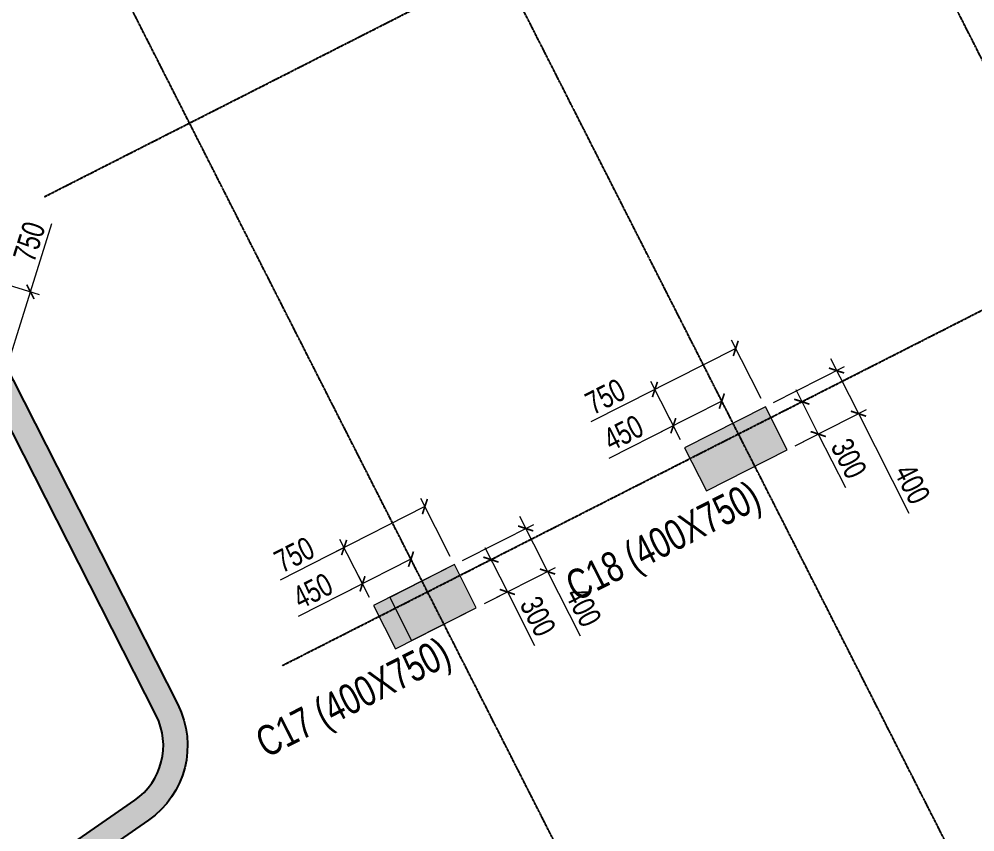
# Model space of a CAD drawing. Header units: millimetres. Extents: x 356 to 40629, y 2483 to 64847.
# Drawn here: x 16671 to 24580, y 35119 to 41845 of the extents above; entities that cross this region are included whole.
import ezdxf

# ---------------------------------------------------------------- set-up
doc = ezdxf.new("R2010")
doc.units = ezdxf.units.MM
doc.linetypes.add('ACAD_ISO10W100', pattern=[18, 12, -3, 0, -3])
doc.linetypes.add('CENTER', pattern=[50.800000000000004, 31.75, -6.349999999999999, 6.349999999999999, -6.349999999999999])
doc.layers.add('Arch-Comments', color=30, linetype='Continuous', plot=False)
for name, color, linetype, lineweight in [('S - SEC CUT', 4, 'Continuous', 13), ('S-COL HATCH', 8, 'Continuous', 0), ('S-COLUMN', 6, 'Continuous', 9), ('STR-COL-DIM', 8, 'Continuous', 18)]:
    doc.layers.add(name, color=color, linetype=linetype, lineweight=lineweight)
for name, color, linetype in [('S- Structural', 5, 'Continuous'), ('S-COLUMN NO', 6, 'Continuous'), ('S-GRID', 251, 'CENTER'), ('STR-RC WALL', 4, 'Continuous')]:
    doc.layers.add(name, color=color, linetype=linetype)
doc.styles.add('EL', font='swisscl.ttf')
doc.styles.add('Swis721 LtCn BT_14', font='swisscl.ttf', dxfattribs={"height": 2.5})
doc.dimstyles.new('S-75', dxfattribs={"dimscale": 75, "dimtxt": 2.5, "dimasz": 1.25, "dimexe": 1, "dimexo": 1, "dimgap": 0.5, "dimtad": 1, "dimdec": 0, "dimrnd": 0.0005, "dimzin": 0, "dimdsep": 46, "dimtxsty": 'EL', "dimblk": 'ARCHTICK', "dimcen": 0.09, "dimdle": 1.5, "dimclrd": 251, "dimclre": 251, "dimclrt": 3, "dimadec": 0, "dimazin": 0, "dimtfac": 1, "dimtdec": 0, "dimtofl": 0, "dimtmove": 0, "dimatfit": 3, "dimfxl": 2, "dimtolj": 1, "dimtzin": 0, "dimlwd": -1, "dimlwe": -1, "dimarcsym": 0})

# ---------------------------------------------------------------- blocks, each defined once
blk = doc.blocks.new('A$Cb8b67056')
at = {"layer": 'S- Structural', "linetype": 'Continuous', "ltscale": 150}
h = blk.add_hatch(color=9, dxfattribs=at)
h.dxf.hatch_style = 1
edge = h.paths.add_edge_path()
edge.add_line((5807.231594830751, 12100.59479809925), (2170.05579572171, 19264.10332269408))
edge.add_line((2170.05579572171, 19264.10332269408), (1489.472176007926, 26657.21466716565))
edge.add_line((1489.472176007926, 26657.21466716565), (3728.266037367285, 27794.81120231934))
edge.add_line((3728.266037367285, 27794.81120231934), (1844.377297986299, 31505.10029564239))
edge.add_arc((4340.987067278475, 32772.75153307244), 2799.99999997912, 116.9190531344876, 206.9191393834795, ccw=False)
edge.add_line((3073.339588068426, 35269.36321058869), (8021.980591766537, 37782.0216069445))
edge.add_line((8021.980591766537, 37782.0216069445), (23355.78914291039, 7582.327987978235))
edge.add_line((23355.78914289921, 7582.327987981961), (23655.87691638991, 7433.07305499725))
edge.add_line((23655.87691638991, 7433.073054999113), (8109.76406216994, 38050.89742692933))
edge.add_line((8109.76406216994, 38050.89742692933), (2982.793339550495, 35447.69261612743))
edge.add_arc((4340.987067304552, 32772.75153306313), 2999.999999995948, 116.9190531349365, 206.9191393746611)
edge.add_line((1666.048028551042, 31414.55377907679), (3459.370654888451, 27882.51621532999))
edge.add_line((3459.370654888451, 27882.51621532999), (1277.897189196199, 26774.04584700801))
edge.add_line((1277.897189196199, 26774.04584700801), (1974.396156910807, 19207.68940117582))
edge.add_line((1974.396156910807, 19207.68940117582), (5628.901432771236, 12010.05003955401))
edge.add_arc((5138.493487108498, 11761.05195355415), 550.000000000673, -55.26835309946023, 26.91857442020938, ccw=False)
edge.add_line((5451.846935074776, 11309.04574049264), (1479.811843946576, 8555.431176617743))
edge.add_arc((3783.758937876672, 5553.988275555894), 3783.758937876922, 127.5103189442116, 321.5458748085917)
edge.add_arc((10674.1225875616, -106.6734657865017), 5134.554712997532, 121.7000063388154, 139.8956220612543, ccw=False)
edge.add_arc((7482.877482585609, 3215.818111116067), 1156.476061322927, 64.75738685450551, 77.44847160495435)
edge.add_arc((10674.12506752833, -106.6764474660158), 5334.558594571288, 123.4431513525636, 130.4710645838518)
edge.add_arc((3918.060007754713, 5522.799907045438), 3649.21157276052, 334.4952862525346, 352.5911324981943)
edge.add_arc((13744.42951834202, 6402.660584609956), 6352.813823196775, 192.273054173958, 198.9020784623342)
edge.add_arc((7596.619377020747, 3548.086429560557), 808.3629911147658, 62.00510955947499, 80.20074890027598, ccw=False)
edge.add_arc((13744.22765110805, 6402.604268737137), 6152.604599122085, 149.3687673032812, 200.3614136317161, ccw=False)
edge.add_line((8450.13034113124, 9537.421173378825), (8602.986807387322, 9795.55384345539))
edge.add_line((8602.986807387322, 9795.55384345539), (8430.900085888803, 9897.466356348246))
edge.add_line((8430.900085888803, 9897.466356350109), (8279.858929049224, 9636.059023328125))
edge.add_line((8279.858929049224, 9636.059023326263), (8177.606952603907, 9463.375281302258))
edge.add_arc((13744.22765161469, 6402.604269662872), 6352.604599087477, 151.1960846543933, 161.718345873737)
edge.add_arc((20907.5512566939, 4235.684506366029), 13835.40195395883, 162.5031577640508, 163.8354996245798)
edge.add_arc((13744.2276516743, 6402.604269649834), 6352.604599149819, 164.6203115153375, 177.5277736576635)
edge.add_arc((3784.689402069897, 5554.166403094306), 3783.195864278834, 17.25924951997855, 49.79893577597156)
edge.add_line((6226.635928273201, 8443.711023040116), (6061.638641390949, 8320.896379677579))
edge.add_arc((3784.689402069897, 5554.166403090581), 3583.195864279514, -26.62030740346222, 50.54647806681419, ccw=False)
edge.add_arc((3784.842164400965, 5554.38356682472), 3583.156610919557, 321.57557375097235, 333.3754936610169, ccw=False)
edge.add_arc((10674.11820478737, -106.6684050746262), 5334.548104353082, 139.9269993831257, 140.0717028247857)
edge.add_arc((3783.586593735964, 5554.064820410683), 3583.593159090097, 244.65159362045858, 321.3767173958822, ccw=False)
edge.add_line((2249.373223498464, 2315.495805481449), (2071.021750576794, 2406.166857030243))
edge.add_arc((3783.586593743414, 5554.064820418134), 3583.593159100507, 127.5853800739763, 241.4522875115809, ccw=False)
edge.add_line((1597.799107532948, 8393.866397125646), (5565.793643429875, 11144.67984483577))
edge.add_arc((5138.493487101048, 11761.05195355415), 750.0000000030553, 304.7316469014331, 386.9185744199305)
at = {"color": 4, "ltscale": 20}
blk.add_lwpolyline([(6186.973371487111, 8474.408201230692, -0.1463558368927955), (7397.62163554877, 6678.606096195057, -0.1243819287286583), (8279.859100800008, 9636.059258272871), (8430.89488395676, 9897.469437016174), (8602.98160545528, 9795.556924123317), (8450.13034113124, 9537.421173378825, 0.2262431691890696), (7976.059161696582, 4261.862427482381, 0.0795606898011945), (6746.844522912055, 3200.914643952624, -1.130647793762396), (1479.811843946576, 8555.431176617743), (5451.846935078502, 11309.0457404945, 0.3748146044806575), (5628.901432771236, 12010.05003955587), (1974.396156910807, 19207.68940117582), (1277.897189196199, 26774.04584700614), (3459.419194739312, 27882.54087984562), (1666.048028748482, 31414.55377868563, -0.4142140032682225), (2982.793339543045, 35447.69261612371), (8109.763748843223, 38050.89726102911), (23655.87691638991, 7433.07305499725), (23654.79470431805, 7432.878890320658)], format="xyb", dxfattribs=at)
at = {"color": 4, "linetype": 'Continuous'}
blk.add_lwpolyline([(23654.79474387318, 7432.878667812794), (13719.65580639988, 5650.369751168415, -0.5701340176886465), (13096.63817634433, 6786.064246820285), (13249.49079991132, 7044.202293066309), (13421.58368263393, 6942.300184711815), (13268.73388562351, 6684.166911980137, 0.5584873636583173), (13706.69440739974, 5851.245968637988), (23355.78914291039, 7582.327987978235), (8021.980591822416, 37782.02160697244), (3073.339588060975, 35269.36321058497, 0.4142140032686584), (1844.377297986299, 31505.10029564426), (3728.266037367285, 27794.81120231934), (1489.472176007926, 26657.21466716565), (2170.05579572171, 19264.10332269408), (5807.231594830751, 12100.59479810111, -0.3748146044815324), (5565.793643429875, 11144.67984483577), (1597.799107532948, 8393.866397125646, 2.861785153657656), (6061.046264968812, 8320.889241266996)], format="xyb", dxfattribs=at)
blk = doc.blocks.new('A$Cdfa6e004')
at = {"layer": 'S- Structural', "linetype": 'Continuous', "ltscale": 150}
h = blk.add_hatch(color=9, dxfattribs=at)
h.dxf.hatch_style = 1
h.paths.add_polyline_path([(23655.8770232549, 7383.073010450992), (8109.763748843237, 38000.89742695168), (2982.793339552038, 35397.69278205084, 0.4142140032453268), (1666.048028637771, 31364.55394482628), (3459.419194739326, 27832.54104576819), (1277.897189196214, 26724.04601292872), (1974.396156910821, 19157.6895670984), (5628.901432771818, 11960.05020547733, -0.3748146044818459), (5451.846935075606, 11259.04590641505), (1479.811843946591, 8505.431342540316, 1.130647793762394), (6746.844522912055, 3150.914809875183, -0.013347701598568), (6928.940196388154, 3355.770499094833), (6997.608431965403, 3512.889151051226), (6828.023216965099, 3613.682597231709, -1.197867751285366), (1597.799107532963, 8343.866563048228), (5565.793643428784, 11094.68001075758, 0.3748146044814529), (5807.231594831464, 12050.5949640223), (2170.055795721724, 19214.10348861665), (1489.472176007941, 26607.21483308823), (3728.266037367299, 27744.81136824191), (1844.377298084073, 31455.10046137428, -0.4142140032920218), (3073.339588067597, 35219.36337651089), (8021.980591822432, 37732.02177289502), (23355.78914291042, 7532.32815390081), (13706.69440739976, 5801.246134560563, -0.5584873636583173), (13268.73388562353, 6634.167077902711), (13096.63817634435, 6736.06441274286, 0.5701340176886461), (13719.65580639989, 5600.36991709099)])
at = {"layer": 'STR-RC WALL', "linetype": 'Continuous'}
for points in [[(8450.13034113124, 9487.421339301392, 0.2262431691890696), (7976.059161696582, 4211.862593404949, 0.0795606898011945), (6746.844522912055, 3150.914809875191, -1.130647793762396), (1479.811843946576, 8505.43134254031), (5451.846935078502, 11259.04590641707, 0.3748146044806575), (5628.901432771236, 11960.05020547844), (1974.396156910807, 19157.68956709839), (1277.897189196199, 26724.04601292871), (3459.419194739312, 27832.54104576819), (1666.048028748482, 31364.5539446082, -0.4142140032682225), (2982.793339543045, 35397.69278204627), (8109.763748843223, 38000.89742695168), (23655.87691638991, 7383.073220919817), (23654.79470431805, 7382.879056243226)], [(23654.79474387318, 7382.878833735361), (13719.65580639988, 5600.369917090983, -0.5701340176886465), (13096.63817634433, 6736.064412742853), (13268.73388562351, 6634.167077902704, 0.5584873636583173), (13706.69440739974, 5801.246134560555), (23355.78914291039, 7532.328153900802), (8021.980591822416, 37732.02177289501), (3073.339588060975, 35219.36337650754, 0.4142140032686584), (1844.377297986299, 31455.10046156682), (3728.266037367285, 27744.81136824191), (1489.472176007926, 26607.21483308822), (2170.05579572171, 19214.10348861664), (5807.231594830751, 12050.59496402368, -0.3748146044815324), (5565.793643429875, 11094.68001075834), (1597.799107532948, 8343.866563048214, 2.861785153657656), (6061.046264968812, 8270.889407189561)]]:
    blk.add_lwpolyline(points, format="xyb", dxfattribs=at)
blk = doc.blocks.new('_ArchTick')
at = {"color": 0, "linetype": 'ByBlock', "const_width": 0.15}
blk.add_lwpolyline([(-0.5, -0.5), (0.5, 0.5)], dxfattribs=at)
blk = doc.blocks.new('*D472')
at = {"layer": 'STR-COL-DIM', "color": 251, "linetype": 'Continuous', "transparency": 16777216}
for p, q in [((22812.03031247453, 38704.12631881547), (22567.01379510245, 39186.68247775281)), ((22600.96863829593, 39119.8089506759), (21831.9230768861, 38729.32825393783)), ((22143.29504168004, 38364.57788686765), (21898.27852430796, 38847.13404580498)), ((21932.23336750145, 38780.26051872807), (21403.15026738286, 38511.62007928791))]:
    blk.add_line(p, q, dxfattribs=at)
at = {"layer": 'STR-COL-DIM', "color": 251, "transparency": 16777216, "xscale": 93.75, "yscale": 93.75, "zscale": 93.75}
for p, rotation in [((22600.96863829593, 39119.8089506759), 26.91905313458852), ((21932.23336750145, 38780.26051872807), 206.9190531345885)]:
    blk.add_blockref('_ArchTick', p, dxfattribs=dict(at, rotation=rotation))
at = {"layer": 'STR-COL-DIM', "color": 3, "transparency": 16777216, "insert": (21521.68328358071, 38721.55371165959), "char_height": 187.5, "attachment_point": 5, "rotation": 26.919053134588516, "style": 'EL'}
blk.add_mtext('\\A1;750', dxfattribs=at)
blk = doc.blocks.new('*D473')
at = {"layer": 'STR-COL-DIM', "color": 251, "linetype": 'Continuous', "transparency": 16777216}
for p, q in [((22485.75672851024, 38684.0722778189), (21984.20524175673, 38429.41093673761)), ((22544.53623782837, 38568.30696313087), (22451.80188531349, 38750.94580489414)), ((22143.29504168772, 38364.57788684473), (22050.56068917284, 38547.216728608)), ((22084.51553236959, 38480.34320153276), (21551.72575740706, 38209.82070844915))]:
    blk.add_line(p, q, dxfattribs=at)
at = {"layer": 'STR-COL-DIM', "color": 251, "transparency": 16777216, "xscale": 93.75, "yscale": 93.75, "zscale": 93.75}
for p, rotation in [((22485.75672851024, 38684.0722778189), 26.91905313738835), ((22084.51553236959, 38480.34320153276), 206.9190531373883)]:
    blk.add_blockref('_ArchTick', p, dxfattribs=dict(at, rotation=rotation))
at = {"layer": 'STR-COL-DIM', "color": 3, "transparency": 16777216, "insert": (21671.84734853336, 38420.56093523415), "char_height": 187.5, "attachment_point": 5, "rotation": 26.91905313738835, "style": 'EL'}
blk.add_mtext('\\A1;450', dxfattribs=at)
blk = doc.blocks.new('*D474')
at = {"layer": 'STR-COL-DIM', "color": 251, "linetype": 'Continuous', "transparency": 16777216}
for p, q in [((23097.32199571066, 38779.14976799059), (23284.17956207356, 38411.13674397584)), ((22958.02587820835, 38582.25155725067), (23215.12778757804, 38712.79432056914)), ((23093.95117978066, 38314.54882385109), (23351.05308915034, 38445.09158716957)), ((23284.17956207356, 38411.13674397584), (23508.99133023074, 37968.37351932297))]:
    blk.add_line(p, q, dxfattribs=at)
at = {"layer": 'STR-COL-DIM', "color": 251, "transparency": 16777216, "xscale": 93.75, "yscale": 93.75, "zscale": 93.75}
for p, rotation in [((23148.25426050126, 38678.83947737541), 116.9190531347932), ((23284.17956207356, 38411.13674397584), 296.9190531347932)]:
    blk.add_blockref('_ArchTick', p, dxfattribs=dict(at, rotation=rotation))
at = {"layer": 'STR-COL-DIM', "color": 3, "transparency": 16777216, "insert": (23536.972254933, 38208.46488322546), "char_height": 187.5, "attachment_point": 5, "rotation": 296.91905313479316, "style": 'EL'}
blk.add_mtext('\\A1;300', dxfattribs=at)
blk = doc.blocks.new('*D475')
at = {"layer": 'STR-COL-DIM', "color": 251, "linetype": 'Continuous', "transparency": 16777216}
for p, q in [((23384.53346029789, 39036.87016505501), (23616.55822211392, 38579.90106335329)), ((22912.85868274557, 38671.20763493078), (23502.33925216377, 38970.51471763088)), ((23093.95117977328, 38314.54882384539), (23683.43174919147, 38613.85590654549)), ((23616.55822211392, 38579.90106335329), (24034.60775939726, 37756.55910612433))]:
    blk.add_line(p, q, dxfattribs=at)
at = {"layer": 'STR-COL-DIM', "color": 251, "transparency": 16777216, "xscale": 93.75, "yscale": 93.75, "zscale": 93.75}
for p, rotation in [((23435.46572508621, 38936.55987443867), 116.9190531334912), ((23616.55822211392, 38579.90106335329), 296.9190531334912)]:
    blk.add_blockref('_ArchTick', p, dxfattribs=dict(at, rotation=rotation))
at = {"layer": 'STR-COL-DIM', "color": 3, "transparency": 16777216, "insert": (24061.97848240804, 37997.58085485663), "char_height": 187.5, "attachment_point": 5, "rotation": 296.9190531334912, "style": 'EL'}
blk.add_mtext('\\A1;400', dxfattribs=at)
blk = doc.blocks.new('*D476')
at = {"layer": 'STR-COL-DIM', "color": 251, "linetype": 'Continuous', "transparency": 16777216}
for p, q in [((20028.94150297474, 37811.44365841707), (19259.95956417204, 37421.03941334358)), ((20239.02162805512, 37397.64738461422), (19994.98971220558, 37878.31873526613)), ((19570.35230452601, 37058.17082569446), (19326.32038867648, 37538.84217634637)), ((19360.27217944563, 37471.96709949732), (18830.05928346157, 37202.78344908911))]:
    blk.add_line(p, q, dxfattribs=at)
at = {"layer": 'STR-COL-DIM', "color": 251, "transparency": 16777216, "xscale": 93.75, "yscale": 93.75, "zscale": 93.75}
for p, rotation in [((20028.94150297474, 37811.44365841707), 26.91643791429373), ((19360.27217944563, 37471.96709949732), 206.9164379142937)]:
    blk.add_blockref('_ArchTick', p, dxfattribs=dict(at, rotation=rotation))
at = {"layer": 'STR-COL-DIM', "color": 3, "transparency": 16777216, "insert": (18948.60188178965, 37412.71167089684), "char_height": 187.5, "attachment_point": 5, "rotation": 26.916437914293734, "style": 'EL'}
blk.add_mtext('\\A1;750', dxfattribs=at)
blk = doc.blocks.new('*D477')
at = {"layer": 'STR-COL-DIM', "color": 251, "linetype": 'Continuous', "transparency": 16777216}
for p, q in [((19971.52590725896, 37261.83399606798), (19879.76854418089, 37442.57669909648)), ((19913.71920120835, 37375.70104667048), (19412.23325358879, 37121.11246631148)), ((19512.5467322278, 37172.03845185266), (18981.04343412353, 36902.21101050003)), ((19570.35343827842, 37058.17140125016), (19478.59607520035, 37238.91410427867))]:
    blk.add_line(p, q, dxfattribs=at)
at = {"layer": 'STR-COL-DIM', "color": 251, "transparency": 16777216, "xscale": 93.75, "yscale": 93.75, "zscale": 93.75}
for p, rotation in [((19913.71920120835, 37375.70104667048), 26.91546657582035), ((19512.5467322278, 37172.03845185266), 206.9154665758203)]:
    blk.add_blockref('_ArchTick', p, dxfattribs=dict(at, rotation=rotation))
at = {"layer": 'STR-COL-DIM', "color": 3, "transparency": 16777216, "insert": (19101.17821678541, 37112.94371758389), "char_height": 187.5, "attachment_point": 5, "rotation": 26.915466575820346, "style": 'EL'}
blk.add_mtext('\\A1;450', dxfattribs=at)
blk = doc.blocks.new('*D478')
at = {"layer": 'STR-COL-DIM', "color": 251, "linetype": 'Continuous', "transparency": 16777216}
for p, q in [((20524.2936710933, 37472.70195338758), (20711.16782523173, 37104.65625999919)), ((20384.99755358823, 37275.80374264938), (20642.09946295981, 37406.3465059646)), ((20520.93944293737, 37008.06833987682), (20778.04135230895, 37138.61110319204)), ((20711.16782523173, 37104.65625999919), (20935.97959338314, 36661.89303534339))]:
    blk.add_line(p, q, dxfattribs=at)
at = {"layer": 'STR-COL-DIM', "color": 251, "transparency": 16777216, "xscale": 93.75, "yscale": 93.75, "zscale": 93.75}
for p, rotation in [((20575.22593588259, 37372.39166277174), 116.9190531340464), ((20711.16782523173, 37104.65625999919), 296.9190531340464)]:
    blk.add_blockref('_ArchTick', p, dxfattribs=dict(at, rotation=rotation))
at = {"layer": 'STR-COL-DIM', "color": 3, "transparency": 16777216, "insert": (20963.96051808852, 36901.98439924551), "char_height": 187.5, "attachment_point": 5, "rotation": 296.91905313404646, "style": 'EL'}
blk.add_mtext('\\A1;300', dxfattribs=at)
blk = doc.blocks.new('*D479')
at = {"layer": 'STR-COL-DIM', "color": 251, "linetype": 'Continuous', "transparency": 16777216}
for p, q in [((20811.52172345403, 37730.38968108154), (21043.54648527006, 37273.42057937981)), ((20339.84694590184, 37364.72715095738), (20929.3275153199, 37664.03423365742)), ((20520.93944292955, 37008.06833987198), (21110.42001234761, 37307.37542257202)), ((21043.54648527006, 37273.42057937981), (21314.06897831758, 36740.63080439857))]:
    blk.add_line(p, q, dxfattribs=at)
at = {"layer": 'STR-COL-DIM', "color": 251, "transparency": 16777216, "xscale": 93.75, "yscale": 93.75, "zscale": 93.75}
for p, rotation in [((20862.45398824234, 37630.07939046521), 116.9190531334912), ((21043.54648527006, 37273.42057937981), 296.9190531334912)]:
    blk.add_blockref('_ArchTick', p, dxfattribs=dict(at, rotation=rotation))
at = {"layer": 'STR-COL-DIM', "color": 3, "transparency": 16777216, "insert": (21341.43970132835, 36981.65255313087), "char_height": 187.5, "attachment_point": 5, "rotation": 296.9190531334912, "style": 'EL'}
blk.add_mtext('\\A1;400', dxfattribs=at)
blk = doc.blocks.new('*D492')
at = {"layer": 'STR-COL-DIM', "color": 251, "linetype": 'Continuous', "transparency": 16777216}
for p, q in [((16764.58151747235, 39588.33981983839), (16943.25016579605, 40154.17913151626)), ((16222.15068443397, 39759.61703891439), (16836.10085067761, 39565.75697285502)), ((16504.87877716207, 38765.86748797305), (16764.58151747235, 39588.33981983839)), ((15996.32221459875, 39044.42370685694), (16610.27238084239, 38850.56364079757))]:
    blk.add_line(p, q, dxfattribs=at)
at = {"layer": 'STR-COL-DIM', "color": 251, "transparency": 16777216, "xscale": 93.75, "yscale": 93.75, "zscale": 93.75}
for p, rotation in [((16764.58151747235, 39588.33981983839), 72.47603837513114), ((16538.75304763712, 38873.14648778094), 252.4760383751311)]:
    blk.add_blockref('_ArchTick', p, dxfattribs=dict(at, rotation=rotation))
at = {"layer": 'STR-COL-DIM', "color": 3, "transparency": 16777216, "insert": (16755.48205224609, 40002.96623040123), "char_height": 187.5, "attachment_point": 5, "rotation": 72.47603837513114, "style": 'EL'}
blk.add_mtext('\\A1;750', dxfattribs=at)
blk = doc.blocks.new('GRIDS')
at = {"layer": 'S-GRID', "linetype": 'ACAD_ISO10W100', "ltscale": 0.05}
for p, q in [((127981.8610791779, -64573.57814016374), (110572.2321250662, -30285.58904214773)), ((125128.5905870243, -66022.31811837171), (107718.9616330266, -31734.32902057666)), ((122555.5752377871, -67328.75934475871), (105146.0688004605, -33041.01154163118)), ((113161.3428073351, -51796.237944747), (127225.4423391154, -44655.23140323385)), ((115130.7237126978, -55674.90251506902), (129221.913345717, -48520.14105168994))]:
    blk.add_line(p, q, dxfattribs=at)
blk = doc.blocks.new('BASEMENT COLUMNS')
at = {"layer": 'S-COL HATCH'}
h = blk.add_hatch(color=256, dxfattribs=at)
h.dxf.hatch_style = 1
h.paths.add_polyline_path([(-5485.688251268148, -108142.7005430124), (-5485.688251286774, -107742.7005430143), (-6235.68825129428, -107742.7005430259), (-6235.688251279327, -108142.7005430427)])
h = blk.add_hatch(color=256, dxfattribs=at)
h.dxf.hatch_style = 1
h.paths.add_polyline_path([(-2599.985450986857, -108142.6639034226), (-2599.985450983128, -107742.663903417), (-3349.985451012959, -107742.6639034524), (-3349.985450997971, -108142.6639034747)])
at = {"layer": 'S-COLUMN'}
for points in [[(-5485.688251268148, -108142.7005430124), (-5485.688251286774, -107742.7005430143), (-6235.68825129428, -107742.7005430259), (-6235.688251279327, -108142.7005430427)], [(-2599.985450986857, -108142.6639034226), (-2599.985450983128, -107742.663903417), (-3349.985451012959, -107742.6639034524), (-3349.985450997971, -108142.6639034747)]]:
    blk.add_lwpolyline(points, close=True, dxfattribs=at)

msp = doc.modelspace()

# ---------------------------------------------------------------- hatches: boundary and pattern name
at = {"layer": 'S-COL HATCH'}
h = msp.add_hatch(color=256, dxfattribs=at)
h.dxf.hatch_style = 1
h.paths.add_polyline_path([(23027.07765268046, 38280.59398064912), (22845.98515566137, 38637.25279173873), (22177.24988487027, 38297.70435978145), (22358.34238191357, 37941.04554868532)])
h = msp.add_hatch(color=256, dxfattribs=at)
h.dxf.hatch_style = 1
h.paths.add_polyline_path([(20454.06591584971, 36974.11349666736), (20272.97341881409, 37330.77230774019), (19737.98520218552, 37059.13356220203), (19919.07769922623, 36702.47475111089)])

# ---------------------------------------------------------------- linework, layer by layer
at = {"layer": 'S-COLUMN'}
for points in [[(23027.07765268046, 38280.59398064912), (22845.98515566137, 38637.25279173873), (22177.24988487027, 38297.70435978145), (22358.34238191357, 37941.04554868532)], [(20454.06591584971, 36974.11349666736), (20272.97341881409, 37330.77230774019), (19737.98520218552, 37059.13356220203), (19919.07769922623, 36702.47475111089)]]:
    msp.add_lwpolyline(points, close=True, dxfattribs=at)

# ---------------------------------------------------------------- block references
at = {"layer": 'Arch-Comments', "color": 4, "ltscale": 20}
msp.add_blockref('A$Cb8b67056', (12176.11701272049, 24072.02113299297), dxfattribs=at)
at = {"layer": 'S - SEC CUT', "ltscale": 20}
msp.add_blockref('A$Cdfa6e004', (12176.11732604714, 24122.02113297067), dxfattribs=at)
at = {"layer": 'S-COLUMN', "rotation": 26.91905313264673}
msp.add_blockref('BASEMENT COLUMNS', (-23614.21564949174, 135882.7734623324), dxfattribs=at)
at = {"layer": 'S-GRID', "color": 2}
msp.add_blockref('GRIDS', (-96278.71858553214, 92172.33371275903), dxfattribs=at)

# ---------------------------------------------------------------- texts
at = {"layer": 'S-COLUMN NO', "char_height": 250, "width": 1669.128180893687, "attachment_point": 1, "rotation": 27.000000000000004, "line_spacing_factor": 0.7751976309722635, "style": 'Swis721 LtCn BT_14'}
for s, insert in [('\\pxsm1,qr;C18 (400X750)', (21228.85308997557, 37275.69752502926)), ('\\pxsm1,qr;C17 (400X750)', (18662.96175371147, 35981.58940388985))]:
    msp.add_mtext(s, dxfattribs=dict(at, insert=insert))

# ---------------------------------------------------------------- dimensions: what is measured, and where the dimension line sits
at = {"layer": 'STR-COL-DIM', "color": 2}
for base, p1, p2, angle, picture, middle in [((16764.58151747235, 39588.33981983839), (15924.80288139348, 39067.00655384032), (16150.63135122871, 39782.19988589776), 72.47603837513032, '*D492', (16882.80849293116, 39962.76180737235)), ((22600.96863829593, 39119.8089506759), (22177.24988487353, 38297.70435979074), (22845.98515566802, 38637.25279173856), 26.91905313458777, '*D472', (21582.13336237882, 38602.49823676694)), ((23616.55822211392, 38579.90106335329), (22845.98515566802, 38637.25279173856), (23027.07765269573, 38280.59398065317), 296.9190531334912, '*D475', (23942.92300751423, 37937.13077606081)), ((22485.75672851024, 38684.0722778189), (22177.24988488448, 38297.70435976949), (22578.49108102512, 38501.43343605563), 26.919053137389596, '*D473', (21732.29742733729, 38301.50546034445)), ((20028.94150297474, 37811.44365841707), (19604.30409529516, 36991.2957488454), (20272.97341882428, 37330.77230776516), 26.916437914293596, '*D476', (19009.04652633231, 37293.65343693244)), ((21043.54648527006, 37273.42057937981), (20272.97341882428, 37330.77230776516), (20454.06591585199, 36974.11349667977), 296.91905313349076, '*D479', (21222.38422643455, 36921.20247433505)), ((19913.71920120835, 37375.70104667048), (19604.30409530587, 36991.29574882416), (20005.47656428642, 37194.95834364197), 26.91546657581992, '*D477', (19161.62084291866, 36993.88445891524))]:
    dim = msp.add_linear_dim(base=base, p1=p1, p2=p2, angle=angle, dimstyle='S-75', dxfattribs=at)
    dim.commit()
    dim.dimension.update_dxf_attribs({"geometry": picture, "text_midpoint": middle, "dimtype": 161})
for p1, p2, distance, picture, middle in [((22891.15235113157, 38548.29671405694), (23027.07765270388, 38280.59398065736), 288.3449407504158, '*D474', (23536.972254933, 38208.46488322546)), ((20318.124026511, 37241.84889945651), (20454.06591586014, 36974.11349668396), 288.34494075064305, '*D478', (20963.96051808852, 36901.98439924551))]:
    dim = msp.add_aligned_dim(p1=p1, p2=p2, distance=distance, dimstyle='S-75', dxfattribs=at)
    dim.commit()
    dim.dimension.update_dxf_attribs({"geometry": picture, "text_midpoint": middle})

doc.saveas('drawing.dxf')
